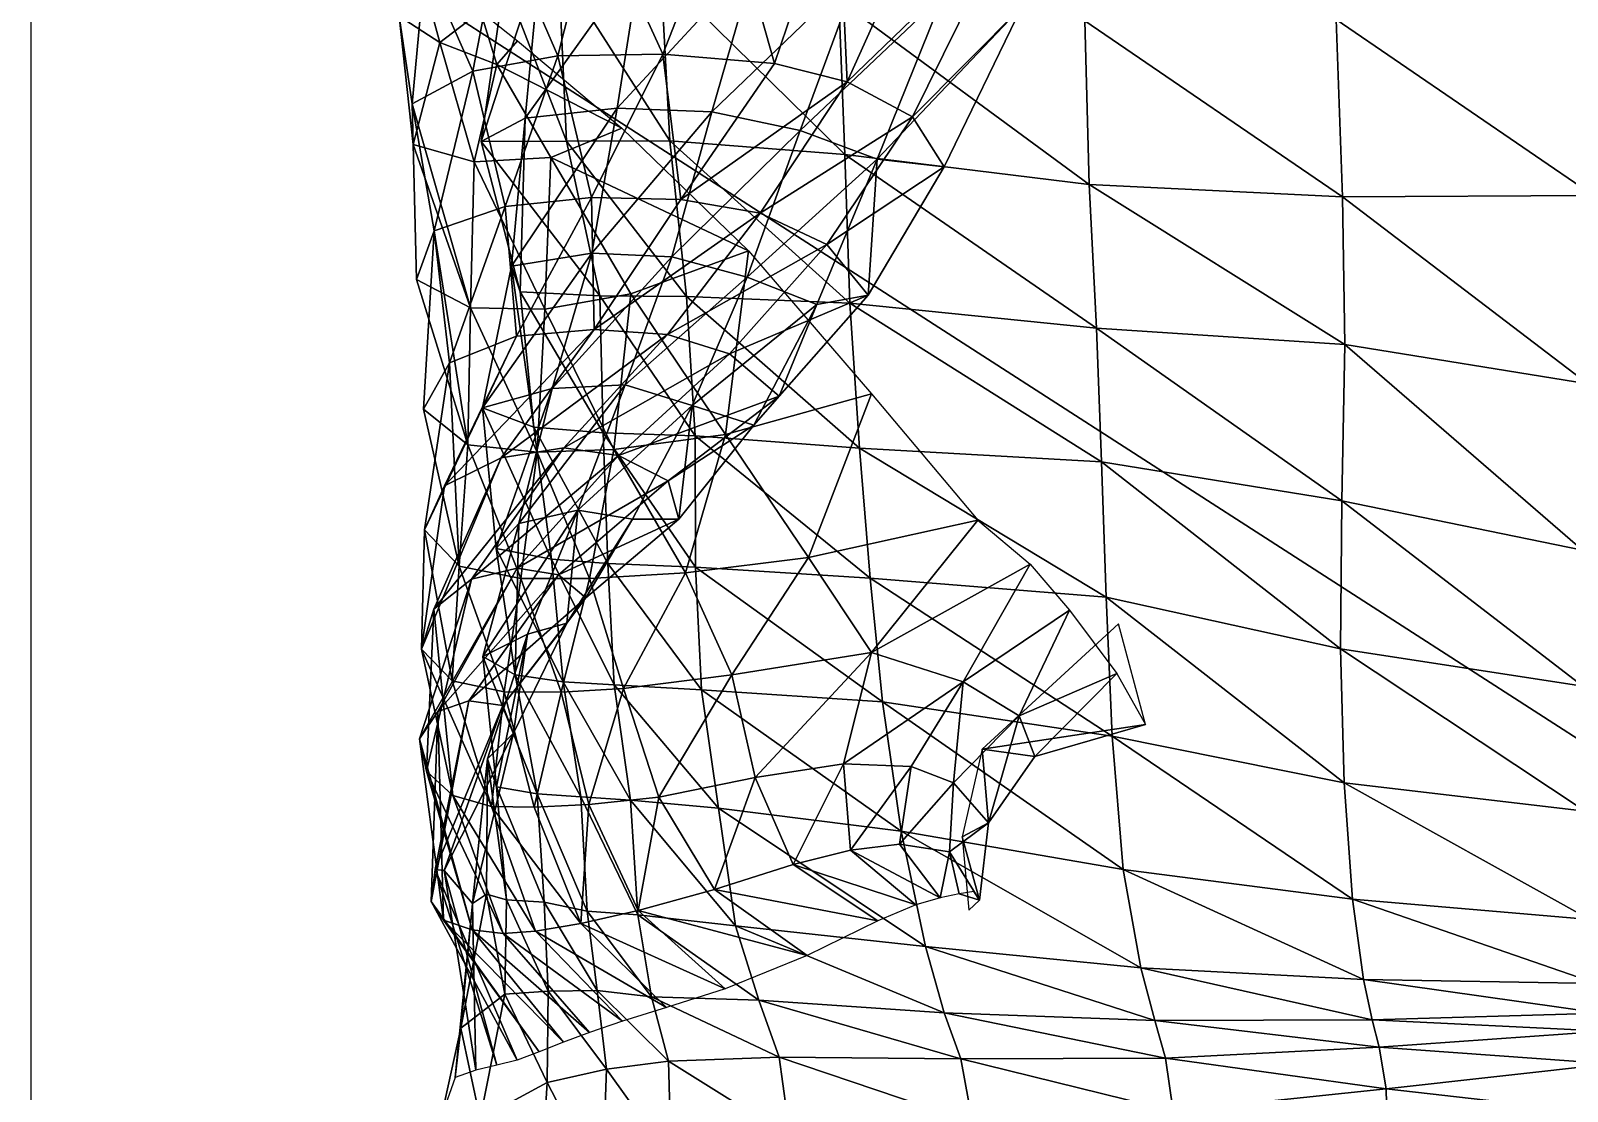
# Model space of a CAD drawing. Extents: x -142 to 137, y -106 to 112.
# Drawn here: x -142.3 to -42.3, y 3.9 to 72.9 of the extents above; entities that cross this region are included whole.
import ezdxf

# ---------------------------------------------------------------- set-up
doc = ezdxf.new("R2010")
doc.units = 0

msp = doc.modelspace()

# ---------------------------------------------------------------- linework, layer by layer
for points in [[(0, 0), (0, 91.648, 0), (-142.273, 91.648, 0)], [(0, 0), (-142.273, 91.648, 0), (-142.273, 0)], [(-93.889, 70.769, 26.007), (-89.765, 82.93, 18.25), (-97.03, 81.918, 18.029)], [(-89.16, 69.567, 26.653), (-89.765, 82.93, 18.25), (-93.889, 70.769, 26.007)], [(-89.16, 69.567, 26.653), (-83.148, 82.906, 18.297), (-89.765, 82.93, 18.25)], [(-78.882, 79.509, 17.949), (-83.148, 82.906, 18.297), (-89.16, 69.567, 26.653)], [(-101.159, 71.364, 25.08), (-97.03, 81.918, 18.029), (-105.521, 80.953, 17.591)], [(-93.889, 70.769, 26.007), (-97.03, 81.918, 18.029), (-101.159, 71.364, 25.08)], [(-107.978, 71.263, 24.375), (-105.521, 80.953, 17.591), (-111.658, 79.758, 17.074)], [(-101.159, 71.364, 25.08), (-105.521, 80.953, 17.591), (-107.978, 71.263, 24.375)], [(-113.518, 70.256, 23.101), (-111.658, 79.758, 17.074), (-116.62, 77.304, 15.618)], [(-107.978, 71.263, 24.375), (-111.658, 79.758, 17.074), (-113.518, 70.256, 23.101)], [(-78.882, 79.509, 17.949), (-89.16, 69.567, 26.653), (-84.896, 67.298, 26.276)], [(-77.786, 74.456, 14.99), (-78.882, 79.509, 17.949), (-84.896, 67.298, 26.276)], [(-117.452, 68.13, 20.428), (-116.62, 77.304, 15.618), (-118.311, 73.842, 12.015)], [(-113.518, 70.256, 23.101), (-116.62, 77.304, 15.618), (-117.452, 68.13, 20.428)], [(-109.132, 77.523, 12.71), (-110.107, 67.204, 20.139), (-112.967, 65.695, 18.688)], [(-109.132, 77.523, 12.71), (-112.967, 65.695, 18.688), (-111.452, 76.142, 10.34)], [(-107.407, 65.703, 17.796), (-107.945, 77.053, 8.97), (-111.452, 76.142, 10.34)], [(-102.565, 77.768, 13.029), (-104.12, 67.852, 20.618), (-110.107, 67.204, 20.139)], [(-102.565, 77.768, 13.029), (-110.107, 67.204, 20.139), (-109.132, 77.523, 12.71)], [(-100.688, 65.735, 16.852), (-101.272, 76.621, 7.889), (-107.945, 77.053, 8.97)], [(-100.688, 65.735, 16.852), (-107.945, 77.053, 8.97), (-107.407, 65.703, 17.796)], [(-95.083, 77.649, 13.255), (-104.12, 67.852, 20.618), (-102.565, 77.768, 13.029)], [(-95.083, 77.649, 13.255), (-97.954, 67.612, 21.189), (-104.12, 67.852, 20.618)], [(-88.372, 76.832, 13.362), (-97.954, 67.612, 21.189), (-95.083, 77.649, 13.255)], [(-116.849, 76.531, 6.454), (-115.654, 72.123, 9.348), (-118.311, 73.842, 12.015)], [(-113.004, 74.143, 5.522), (-115.654, 72.123, 9.348), (-116.849, 76.531, 6.454)], [(-107.407, 65.703, 17.796), (-111.452, 76.142, 10.34), (-112.967, 65.695, 18.688)], [(-89.316, 64.849, 14.517), (-89.7, 74.867, 5.961), (-101.272, 76.621, 7.889)], [(-89.316, 64.849, 14.517), (-101.272, 76.621, 7.889), (-100.688, 65.735, 16.852)], [(-88.372, 76.832, 13.362), (-92.208, 66.404, 21.608), (-97.954, 67.612, 21.189)], [(-82.888, 75.249, 13.236), (-92.208, 66.404, 21.608), (-88.372, 76.832, 13.362)], [(-82.888, 75.249, 13.236), (-87.211, 64.541, 21.859), (-92.208, 66.404, 21.608)], [(-77.786, 74.456, 14.99), (-87.211, 64.541, 21.859), (-82.888, 75.249, 13.236)], [(-113.004, 74.143, 5.522), (-111.956, 70.69, 8.631), (-115.654, 72.123, 9.348)], [(-110.596, 72.246, 6.942), (-111.956, 70.69, 8.631), (-113.004, 74.143, 5.522)], [(-73.406, 62.889, 11.854), (-73.693, 73.552, 4.809), (-89.7, 74.867, 5.961)], [(-73.406, 62.889, 11.854), (-89.7, 74.867, 5.961), (-89.316, 64.849, 14.517)], [(-77.786, 74.456, 14.99), (-82.847, 64.04, 23.714), (-87.211, 64.541, 21.859)], [(-77.786, 74.456, 14.99), (-84.896, 67.298, 26.276), (-82.847, 64.04, 23.714)], [(-40.607, 62.181, 11.59), (-40.797, 74.817, 5.478), (-57.333, 73.631, 5.001)], [(-117.452, 68.13, 20.428), (-118.311, 73.842, 12.015), (-117.394, 65.498, 16.688)], [(-115.654, 72.123, 9.348), (-117.394, 65.498, 16.688), (-118.311, 73.842, 12.015)], [(-56.924, 62.081, 11.389), (-57.333, 73.631, 5.001), (-73.693, 73.552, 4.809)], [(-56.924, 62.081, 11.389), (-73.693, 73.552, 4.809), (-73.406, 62.889, 11.854)], [(-40.607, 62.181, 11.59), (-57.333, 73.631, 5.001), (-56.924, 62.081, 11.389)], [(-115.654, 72.123, 9.348), (-113.428, 64.374, 14.485), (-117.394, 65.498, 16.688)], [(-111.956, 70.69, 8.631), (-113.428, 64.374, 14.485), (-115.654, 72.123, 9.348)], [(-103.82, 66.556, 11.246), (-111.956, 70.69, 8.631), (-110.596, 72.246, 6.942)], [(-111.404, 61.466, 31.852), (-107.978, 71.263, 24.375), (-113.518, 70.256, 23.101)], [(-105.799, 62.045, 32.902), (-107.978, 71.263, 24.375), (-111.404, 61.466, 31.852)], [(-105.799, 62.045, 32.902), (-101.159, 71.364, 25.08), (-107.978, 71.263, 24.375)], [(-99.977, 61.91, 34.025), (-101.159, 71.364, 25.08), (-105.799, 62.045, 32.902)], [(-99.977, 61.91, 34.025), (-93.889, 70.769, 26.007), (-101.159, 71.364, 25.08)], [(-116.027, 59.874, 29.999), (-113.518, 70.256, 23.101), (-117.452, 68.13, 20.428)], [(-111.404, 61.466, 31.852), (-113.518, 70.256, 23.101), (-116.027, 59.874, 29.999)], [(-111.956, 70.69, 8.631), (-108.44, 64.643, 13.336), (-113.428, 64.374, 14.485)], [(-103.82, 66.556, 11.246), (-108.44, 64.643, 13.336), (-111.956, 70.69, 8.631)], [(-89.16, 69.567, 26.653), (-93.889, 70.769, 26.007), (-99.977, 61.91, 34.025)], [(-89.16, 69.567, 26.653), (-99.977, 61.91, 34.025), (-94.812, 61.034, 35.021)], [(-84.896, 67.298, 26.276), (-89.16, 69.567, 26.653), (-94.812, 61.034, 35.021)], [(-113.662, 54.869, 23.823), (-117.172, 56.716, 26.38), (-117.452, 68.13, 20.428)], [(-113.662, 54.869, 23.823), (-117.452, 68.13, 20.428), (-117.394, 65.498, 16.688)], [(-116.027, 59.874, 29.999), (-117.452, 68.13, 20.428), (-117.172, 56.716, 26.38)], [(-110.107, 67.204, 20.139), (-110.434, 55.902, 27.131), (-112.967, 65.695, 18.688)], [(-104.12, 67.852, 20.618), (-105.764, 58.411, 29.361), (-110.996, 57.575, 28.758)], [(-104.12, 67.852, 20.618), (-110.996, 57.575, 28.758), (-110.107, 67.204, 20.139)], [(-110.107, 67.204, 20.139), (-110.996, 57.575, 28.758), (-110.434, 55.902, 27.131)], [(-97.954, 67.612, 21.189), (-105.764, 58.411, 29.361), (-104.12, 67.852, 20.618)], [(-97.954, 67.612, 21.189), (-100.562, 58.174, 29.852), (-105.764, 58.411, 29.361)], [(-92.208, 66.404, 21.608), (-100.562, 58.174, 29.852), (-97.954, 67.612, 21.189)], [(-84.896, 67.298, 26.276), (-94.812, 61.034, 35.021), (-90.478, 58.99, 35.244)], [(-82.847, 64.04, 23.714), (-84.896, 67.298, 26.276), (-90.478, 58.99, 35.244)], [(-95.584, 58.57, 18.409), (-108.44, 64.643, 13.336), (-103.82, 66.556, 11.246)], [(-92.208, 66.404, 21.608), (-95.651, 56.849, 30.485), (-100.562, 58.174, 29.852)], [(-87.211, 64.541, 21.859), (-95.651, 56.849, 30.485), (-92.208, 66.404, 21.608)], [(-113.428, 64.374, 14.485), (-113.662, 54.869, 23.823), (-117.394, 65.498, 16.688)], [(-105.245, 55.647, 26.523), (-107.407, 65.703, 17.796), (-112.967, 65.695, 18.688)], [(-105.245, 55.647, 26.523), (-112.967, 65.695, 18.688), (-110.434, 55.902, 27.131)], [(-99.599, 55.608, 25.975), (-100.688, 65.735, 16.852), (-107.407, 65.703, 17.796)], [(-99.599, 55.608, 25.975), (-107.407, 65.703, 17.796), (-105.245, 55.647, 26.523)], [(-88.983, 55.157, 24.257), (-89.316, 64.849, 14.517), (-100.688, 65.735, 16.852)], [(-88.983, 55.157, 24.257), (-100.688, 65.735, 16.852), (-99.599, 55.608, 25.975)], [(-113.428, 64.374, 14.485), (-108.819, 54.785, 22.803), (-113.662, 54.869, 23.823)], [(-108.44, 64.643, 13.336), (-108.819, 54.785, 22.803), (-113.428, 64.374, 14.485)], [(-108.44, 64.643, 13.336), (-103.226, 55.779, 21.491), (-108.819, 54.785, 22.803)], [(-95.584, 58.57, 18.409), (-103.226, 55.779, 21.491), (-108.44, 64.643, 13.336)], [(-87.211, 64.541, 21.859), (-91.127, 55.085, 31.403), (-95.651, 56.849, 30.485)], [(-87.211, 64.541, 21.859), (-87.785, 55.695, 33.767), (-91.127, 55.085, 31.403)], [(-82.847, 64.04, 23.714), (-90.478, 58.99, 35.244), (-87.785, 55.695, 33.767)], [(-72.935, 53.549, 22.112), (-73.406, 62.889, 11.854), (-89.316, 64.849, 14.517)], [(-72.935, 53.549, 22.112), (-89.316, 64.849, 14.517), (-88.983, 55.157, 24.257)], [(-87.211, 64.541, 21.859), (-82.847, 64.04, 23.714), (-87.785, 55.695, 33.767)], [(-110.666, 53.023, 40.763), (-105.799, 62.045, 32.902), (-111.404, 61.466, 31.852)], [(-105.61, 53.453, 41.922), (-105.799, 62.045, 32.902), (-110.666, 53.023, 40.763)], [(-105.61, 53.453, 41.922), (-99.977, 61.91, 34.025), (-105.799, 62.045, 32.902)], [(-56.767, 52.478, 21.537), (-56.924, 62.081, 11.389), (-73.406, 62.889, 11.854)], [(-56.767, 52.478, 21.537), (-73.406, 62.889, 11.854), (-72.935, 53.549, 22.112)], [(-40.969, 49.923, 19.164), (-40.607, 62.181, 11.59), (-56.924, 62.081, 11.389)], [(-40.969, 49.923, 19.164), (-56.924, 62.081, 11.389), (-56.767, 52.478, 21.537)], [(-115.032, 51.276, 38.997), (-111.404, 61.466, 31.852), (-116.027, 59.874, 29.999)], [(-110.666, 53.023, 40.763), (-111.404, 61.466, 31.852), (-115.032, 51.276, 38.997)], [(-94.812, 61.034, 35.021), (-99.977, 61.91, 34.025), (-105.61, 53.453, 41.922)], [(-94.812, 61.034, 35.021), (-105.61, 53.453, 41.922), (-100.842, 53.128, 43.172)], [(-90.478, 58.99, 35.244), (-94.812, 61.034, 35.021), (-100.842, 53.128, 43.172)], [(-113.826, 45.949, 33.565), (-116.027, 59.874, 29.999), (-117.172, 56.716, 26.38)], [(-115.032, 51.276, 38.997), (-116.027, 59.874, 29.999), (-116.725, 48.263, 36.044)], [(-113.826, 45.949, 33.565), (-116.725, 48.263, 36.044), (-116.027, 59.874, 29.999)], [(-90.478, 58.99, 35.244), (-100.842, 53.128, 43.172), (-96.803, 51.859, 44.358)], [(-87.785, 55.695, 33.767), (-90.478, 58.99, 35.244), (-96.803, 51.859, 44.358)], [(-105.764, 58.411, 29.361), (-108.353, 49.62, 38.065), (-112.877, 48.348, 37.267)], [(-105.764, 58.411, 29.361), (-112.877, 48.348, 37.267), (-110.996, 57.575, 28.758)], [(-100.562, 58.174, 29.852), (-108.353, 49.62, 38.065), (-105.764, 58.411, 29.361)], [(-100.562, 58.174, 29.852), (-103.599, 49.846, 38.525), (-108.353, 49.62, 38.065)], [(-95.651, 56.849, 30.485), (-103.599, 49.846, 38.525), (-100.562, 58.174, 29.852)], [(-95.584, 58.57, 18.409), (-97.061, 46.623, 30.644), (-103.226, 55.779, 21.491)], [(-95.584, 58.57, 18.409), (-87.572, 49.272, 27.031), (-97.061, 46.623, 30.644)], [(-109.547, 47.103, 36.17), (-110.996, 57.575, 28.758), (-112.877, 48.348, 37.267)], [(-109.547, 47.103, 36.17), (-110.434, 55.902, 27.131), (-110.996, 57.575, 28.758)], [(-113.662, 54.869, 23.823), (-113.826, 45.949, 33.565), (-117.172, 56.716, 26.38)], [(-95.651, 56.849, 30.485), (-99.243, 48.513, 39.722), (-103.599, 49.846, 38.525)], [(-91.127, 55.085, 31.403), (-99.243, 48.513, 39.722), (-95.651, 56.849, 30.485)], [(-105.03, 46.722, 35.718), (-105.245, 55.647, 26.523), (-110.434, 55.902, 27.131)], [(-105.03, 46.722, 35.718), (-110.434, 55.902, 27.131), (-109.547, 47.103, 36.17)], [(-103.226, 55.779, 21.491), (-104.336, 45.636, 32.091), (-108.819, 54.785, 22.803)], [(-99.047, 46.54, 35.275), (-99.599, 55.608, 25.975), (-105.245, 55.647, 26.523)], [(-99.047, 46.54, 35.275), (-105.245, 55.647, 26.523), (-105.03, 46.722, 35.718)], [(-103.226, 55.779, 21.491), (-97.061, 46.623, 30.644), (-104.336, 45.636, 32.091)], [(-88.347, 45.722, 34.363), (-88.983, 55.157, 24.257), (-99.599, 55.608, 25.975)], [(-88.347, 45.722, 34.363), (-99.599, 55.608, 25.975), (-99.047, 46.54, 35.275)], [(-91.127, 55.085, 31.403), (-95.234, 47.233, 41.709), (-99.243, 48.513, 39.722)], [(-87.785, 55.695, 33.767), (-96.803, 51.859, 44.358), (-93.59, 49.119, 44.216)], [(-91.127, 55.085, 31.403), (-93.59, 49.119, 44.216), (-95.234, 47.233, 41.709)], [(-91.127, 55.085, 31.403), (-87.785, 55.695, 33.767), (-93.59, 49.119, 44.216)], [(-72.614, 44.835, 33.449), (-72.935, 53.549, 22.112), (-88.983, 55.157, 24.257)], [(-72.614, 44.835, 33.449), (-88.983, 55.157, 24.257), (-88.347, 45.722, 34.363)], [(-113.662, 54.869, 23.823), (-109.327, 45.468, 32.743), (-113.826, 45.949, 33.565)], [(-108.819, 54.785, 22.803), (-109.327, 45.468, 32.743), (-113.662, 54.869, 23.823)], [(-108.819, 54.785, 22.803), (-104.336, 45.636, 32.091), (-109.327, 45.468, 32.743)], [(-110.666, 53.023, 40.763), (-115.032, 51.276, 38.997), (-116.66, 40.416, 45.544)], [(-110.666, 53.023, 40.763), (-116.66, 40.416, 45.544), (-115.344, 43.286, 48.148)], [(-105.61, 53.453, 41.922), (-110.666, 53.023, 40.763), (-115.344, 43.286, 48.148)], [(-105.61, 53.453, 41.922), (-115.344, 43.286, 48.148), (-111.674, 45.103, 49.912)], [(-100.842, 53.128, 43.172), (-105.61, 53.453, 41.922), (-111.674, 45.103, 49.912)], [(-100.842, 53.128, 43.172), (-111.674, 45.103, 49.912), (-107.595, 45.761, 51.228)], [(-96.803, 51.859, 44.358), (-100.842, 53.128, 43.172), (-107.595, 45.761, 51.228)], [(-56.962, 42.293, 31.761), (-56.767, 52.478, 21.537), (-72.935, 53.549, 22.112)], [(-56.962, 42.293, 31.761), (-72.935, 53.549, 22.112), (-72.614, 44.835, 33.449)], [(-41.306, 39.096, 28.981), (-56.767, 52.478, 21.537), (-56.962, 42.293, 31.761)], [(-41.306, 39.096, 28.981), (-40.969, 49.923, 19.164), (-56.767, 52.478, 21.537)], [(-114.403, 38.05, 43.35), (-115.032, 51.276, 38.997), (-116.725, 48.263, 36.044)], [(-114.403, 38.05, 43.35), (-116.66, 40.416, 45.544), (-115.032, 51.276, 38.997)], [(-96.803, 51.859, 44.358), (-107.595, 45.761, 51.228), (-104.028, 45.245, 52.62)], [(-93.59, 49.119, 44.216), (-96.803, 51.859, 44.358), (-104.028, 45.245, 52.62)], [(-108.353, 49.62, 38.065), (-111.995, 39.194, 46.84), (-112.877, 48.348, 37.267)], [(-108.353, 49.62, 38.065), (-110.515, 40.83, 47.864), (-111.995, 39.194, 46.84)], [(-103.599, 49.846, 38.525), (-106.681, 41.685, 47.927), (-110.515, 40.83, 47.864)], [(-103.599, 49.846, 38.525), (-110.515, 40.83, 47.864), (-108.353, 49.62, 38.065)], [(-99.243, 48.513, 39.722), (-106.681, 41.685, 47.927), (-103.599, 49.846, 38.525)], [(-93.59, 49.119, 44.216), (-104.028, 45.245, 52.62), (-100.81, 43.613, 53.356)], [(-95.234, 47.233, 41.709), (-93.59, 49.119, 44.216), (-100.81, 43.613, 53.356)], [(-87.572, 49.272, 27.031), (-91.663, 38.608, 39.532), (-97.061, 46.623, 30.644)], [(-87.572, 49.272, 27.031), (-80.664, 41.034, 34.279), (-91.663, 38.608, 39.532)], [(-113.826, 45.949, 33.565), (-114.403, 38.05, 43.35), (-116.725, 48.263, 36.044)], [(-108.399, 38.514, 46.392), (-109.547, 47.103, 36.17), (-112.877, 48.348, 37.267)], [(-108.399, 38.514, 46.392), (-112.877, 48.348, 37.267), (-111.995, 39.194, 46.84)], [(-99.243, 48.513, 39.722), (-103.113, 41.104, 49.273), (-106.681, 41.685, 47.927)], [(-99.243, 48.513, 39.722), (-100.104, 41.098, 51.856), (-103.113, 41.104, 49.273)], [(-99.243, 48.513, 39.722), (-95.234, 47.233, 41.709), (-100.104, 41.098, 51.856)], [(-104.733, 38.226, 46.038), (-105.03, 46.722, 35.718), (-109.547, 47.103, 36.17)], [(-104.733, 38.226, 46.038), (-109.547, 47.103, 36.17), (-108.399, 38.514, 46.392)], [(-95.234, 47.233, 41.709), (-100.81, 43.613, 53.356), (-100.104, 41.098, 51.856)], [(-99.026, 37.979, 45.689), (-99.047, 46.54, 35.275), (-105.03, 46.722, 35.718)], [(-99.026, 37.979, 45.689), (-105.03, 46.722, 35.718), (-104.733, 38.226, 46.038)], [(-97.061, 46.623, 30.644), (-99.682, 37.617, 41.221), (-104.336, 45.636, 32.091)], [(-97.061, 46.623, 30.644), (-91.663, 38.608, 39.532), (-99.682, 37.617, 41.221)], [(-87.65, 37.273, 45.252), (-88.347, 45.722, 34.363), (-99.047, 46.54, 35.275)], [(-87.65, 37.273, 45.252), (-99.047, 46.54, 35.275), (-99.026, 37.979, 45.689)], [(-111.674, 45.103, 49.912), (-115.344, 43.286, 48.148), (-116.857, 32.643, 55.759)], [(-111.674, 45.103, 49.912), (-116.857, 32.643, 55.759), (-116.037, 35.247, 57.929)], [(-107.595, 45.761, 51.228), (-111.674, 45.103, 49.912), (-116.037, 35.247, 57.929)], [(-107.595, 45.761, 51.228), (-116.037, 35.247, 57.929), (-113.593, 37.204, 59.66)], [(-113.826, 45.949, 33.565), (-110.385, 37.241, 42.379), (-114.403, 38.05, 43.35)], [(-109.327, 45.468, 32.743), (-110.385, 37.241, 42.379), (-113.826, 45.949, 33.565)], [(-104.028, 45.245, 52.62), (-107.595, 45.761, 51.228), (-113.593, 37.204, 59.66)], [(-104.028, 45.245, 52.62), (-113.593, 37.204, 59.66), (-110.635, 37.929, 61.017)], [(-100.81, 43.613, 53.356), (-104.028, 45.245, 52.62), (-110.635, 37.929, 61.017)], [(-109.327, 45.468, 32.743), (-105.923, 37.243, 41.922), (-110.385, 37.241, 42.379)], [(-104.336, 45.636, 32.091), (-105.923, 37.243, 41.922), (-109.327, 45.468, 32.743)], [(-104.336, 45.636, 32.091), (-99.682, 37.617, 41.221), (-105.923, 37.243, 41.922)], [(-72.308, 36.039, 44.872), (-72.614, 44.835, 33.449), (-88.347, 45.722, 34.363)], [(-72.308, 36.039, 44.872), (-88.347, 45.722, 34.363), (-87.65, 37.273, 45.252)], [(-57.051, 32.669, 42.709), (-56.962, 42.293, 31.761), (-72.614, 44.835, 33.449)], [(-57.051, 32.669, 42.709), (-72.614, 44.835, 33.449), (-72.308, 36.039, 44.872)], [(-116.66, 40.416, 45.544), (-116.857, 32.643, 55.759), (-115.344, 43.286, 48.148)], [(-100.81, 43.613, 53.356), (-110.635, 37.929, 61.017), (-107.939, 37.482, 62.334)], [(-100.104, 41.098, 51.856), (-100.81, 43.613, 53.356), (-107.939, 37.482, 62.334)], [(-41.289, 30.241, 40.812), (-56.962, 42.293, 31.761), (-57.051, 32.669, 42.709)], [(-41.289, 30.241, 40.812), (-41.306, 39.096, 28.981), (-56.962, 42.293, 31.761)], [(-106.681, 41.685, 47.927), (-109.964, 33.627, 58.919), (-112.868, 32.177, 58.494)], [(-106.681, 41.685, 47.927), (-112.868, 32.177, 58.494), (-110.515, 40.83, 47.864)], [(-106.681, 41.685, 47.927), (-107.393, 34.346, 60.377), (-109.964, 33.627, 58.919)], [(-100.104, 41.098, 51.856), (-107.939, 37.482, 62.334), (-106.154, 35.982, 62.351)], [(-106.681, 41.685, 47.927), (-103.113, 41.104, 49.273), (-107.393, 34.346, 60.377)], [(-103.113, 41.104, 49.273), (-106.154, 35.982, 62.351), (-107.393, 34.346, 60.377)], [(-103.113, 41.104, 49.273), (-100.104, 41.098, 51.856), (-106.154, 35.982, 62.351)], [(-80.664, 41.034, 34.279), (-87.57, 32.437, 47.42), (-91.663, 38.608, 39.532)], [(-80.664, 41.034, 34.279), (-77.244, 38.189, 39.115), (-87.57, 32.437, 47.42)], [(-116.66, 40.416, 45.544), (-114.851, 30.576, 53.845), (-116.857, 32.643, 55.759)], [(-114.403, 38.05, 43.35), (-114.851, 30.576, 53.845), (-116.66, 40.416, 45.544)], [(-110.515, 40.83, 47.864), (-112.868, 32.177, 58.494), (-110.748, 30.978, 58.239)], [(-111.995, 39.194, 46.84), (-110.515, 40.83, 47.864), (-110.748, 30.978, 58.239)], [(-107.625, 30.53, 57.903), (-108.399, 38.514, 46.392), (-111.995, 39.194, 46.84)], [(-107.625, 30.53, 57.903), (-111.995, 39.194, 46.84), (-110.748, 30.978, 58.239)], [(-114.403, 38.05, 43.35), (-111.472, 29.86, 52.721), (-114.851, 30.576, 53.845)], [(-110.385, 37.241, 42.379), (-111.472, 29.86, 52.721), (-114.403, 38.05, 43.35)], [(-104.321, 30.327, 57.583), (-104.733, 38.226, 46.038), (-108.399, 38.514, 46.392)], [(-104.321, 30.327, 57.583), (-108.399, 38.514, 46.392), (-107.625, 30.53, 57.903)], [(-98.633, 30.009, 57.375), (-99.026, 37.979, 45.689), (-104.733, 38.226, 46.038)], [(-98.633, 30.009, 57.375), (-104.733, 38.226, 46.038), (-104.321, 30.327, 57.583)], [(-91.663, 38.608, 39.532), (-96.667, 30.97, 49.996), (-99.682, 37.617, 41.221)], [(-91.663, 38.608, 39.532), (-87.57, 32.437, 47.42), (-96.667, 30.97, 49.996)], [(-77.244, 38.189, 39.115), (-81.61, 30.526, 50.613), (-87.57, 32.437, 47.42)], [(-77.244, 38.189, 39.115), (-74.685, 35.187, 42.678), (-81.61, 30.526, 50.613)], [(-110.635, 37.929, 61.017), (-113.593, 37.204, 59.66), (-116.981, 26.81, 69.115)], [(-110.635, 37.929, 61.017), (-116.981, 26.81, 69.115), (-115.791, 28.595, 70.788)], [(-113.593, 37.204, 59.66), (-116.533, 24.698, 67.357), (-116.981, 26.81, 69.115)], [(-113.593, 37.204, 59.66), (-116.037, 35.247, 57.929), (-116.533, 24.698, 67.357)], [(-107.939, 37.482, 62.334), (-110.635, 37.929, 61.017), (-115.791, 28.595, 70.788)], [(-107.939, 37.482, 62.334), (-115.791, 28.595, 70.788), (-113.767, 29.278, 72.212)], [(-106.154, 35.982, 62.351), (-107.939, 37.482, 62.334), (-113.767, 29.278, 72.212)], [(-110.385, 37.241, 42.379), (-107.767, 29.852, 51.987), (-111.472, 29.86, 52.721)], [(-105.923, 37.243, 41.922), (-107.767, 29.852, 51.987), (-110.385, 37.241, 42.379)], [(-105.923, 37.243, 41.922), (-103.709, 30.082, 51.411), (-107.767, 29.852, 51.987)], [(-99.682, 37.617, 41.221), (-103.709, 30.082, 51.411), (-105.923, 37.243, 41.922)], [(-99.682, 37.617, 41.221), (-96.667, 30.97, 49.996), (-103.709, 30.082, 51.411)], [(-86.866, 29.223, 57.278), (-87.65, 37.273, 45.252), (-99.026, 37.979, 45.689)], [(-86.866, 29.223, 57.278), (-99.026, 37.979, 45.689), (-98.633, 30.009, 57.375)], [(-71.904, 26.979, 56.53), (-72.308, 36.039, 44.872), (-87.65, 37.273, 45.252)], [(-71.904, 26.979, 56.53), (-87.65, 37.273, 45.252), (-86.866, 29.223, 57.278)], [(-56.817, 23.941, 54.706), (-57.051, 32.669, 42.709), (-72.308, 36.039, 44.872)], [(-56.817, 23.941, 54.706), (-72.308, 36.039, 44.872), (-71.904, 26.979, 56.53)], [(-114.802, 23.122, 65.88), (-116.037, 35.247, 57.929), (-116.857, 32.643, 55.759)], [(-114.802, 23.122, 65.88), (-116.533, 24.698, 67.357), (-116.037, 35.247, 57.929)], [(-106.154, 35.982, 62.351), (-113.767, 29.278, 72.212), (-111.564, 28.984, 72.933)], [(-107.393, 34.346, 60.377), (-106.154, 35.982, 62.351), (-111.564, 28.984, 72.933)], [(-74.685, 35.187, 42.678), (-77.965, 28.301, 52.304), (-81.61, 30.526, 50.613)], [(-74.685, 35.187, 42.678), (-71.617, 31.074, 45.653), (-77.965, 28.301, 52.304)], [(-107.393, 34.346, 60.377), (-111.564, 28.984, 72.933), (-110.859, 27.19, 71.997)], [(-109.964, 33.627, 58.919), (-107.393, 34.346, 60.377), (-110.859, 27.19, 71.997)], [(-69.745, 27.734, 43.356), (-71.504, 34.295, 38.947), (-80.373, 26.131, 49.537)], [(-109.964, 33.627, 58.919), (-111.968, 23.683, 70.851), (-112.868, 32.177, 58.494)], [(-109.964, 33.627, 58.919), (-112.545, 25.514, 71.203), (-111.968, 23.683, 70.851)], [(-109.964, 33.627, 58.919), (-110.859, 27.19, 71.997), (-112.545, 25.514, 71.203)], [(-112.295, 22.412, 64.859), (-114.802, 23.122, 65.88), (-116.857, 32.643, 55.759)], [(-112.295, 22.412, 64.859), (-116.857, 32.643, 55.759), (-114.851, 30.576, 53.845)], [(-109.334, 23.24, 70.758), (-110.748, 30.978, 58.239), (-112.868, 32.177, 58.494)], [(-109.334, 23.24, 70.758), (-112.868, 32.177, 58.494), (-111.968, 23.683, 70.851)], [(-87.57, 32.437, 47.42), (-95.15, 24.287, 60.276), (-96.667, 30.97, 49.996)], [(-87.57, 32.437, 47.42), (-89.391, 25.183, 58.907), (-95.15, 24.287, 60.276)], [(-81.61, 30.526, 50.613), (-89.391, 25.183, 58.907), (-87.57, 32.437, 47.42)], [(-41.15, 22.098, 53.314), (-41.289, 30.241, 40.812), (-57.051, 32.669, 42.709)], [(-41.15, 22.098, 53.314), (-57.051, 32.669, 42.709), (-56.817, 23.941, 54.706)], [(-71.617, 31.074, 45.653), (-76.955, 25.66, 51.088), (-77.965, 28.301, 52.304)], [(-71.617, 31.074, 45.653), (-69.745, 27.734, 43.356), (-76.955, 25.66, 51.088)], [(-111.472, 29.86, 52.721), (-112.295, 22.412, 64.859), (-114.851, 30.576, 53.845)], [(-106.493, 23.04, 70.443), (-107.625, 30.53, 57.903), (-110.748, 30.978, 58.239)], [(-106.493, 23.04, 70.443), (-110.748, 30.978, 58.239), (-109.334, 23.24, 70.758)], [(-103.709, 30.082, 51.411), (-105.97, 22.534, 63.374), (-107.767, 29.852, 51.987)], [(-103.259, 22.818, 70.293), (-104.321, 30.327, 57.583), (-107.625, 30.53, 57.903)], [(-103.259, 22.818, 70.293), (-107.625, 30.53, 57.903), (-106.493, 23.04, 70.443)], [(-103.709, 30.082, 51.411), (-101.411, 23.016, 62.309), (-105.97, 22.534, 63.374)], [(-97.518, 22.307, 70.257), (-98.633, 30.009, 57.375), (-104.321, 30.327, 57.583)], [(-97.518, 22.307, 70.257), (-104.321, 30.327, 57.583), (-103.259, 22.818, 70.293)], [(-96.667, 30.97, 49.996), (-101.411, 23.016, 62.309), (-103.709, 30.082, 51.411)], [(-96.667, 30.97, 49.996), (-95.15, 24.287, 60.276), (-101.411, 23.016, 62.309)], [(-85.648, 20.8, 70.162), (-86.866, 29.223, 57.278), (-98.633, 30.009, 57.375)], [(-85.648, 20.8, 70.162), (-98.633, 30.009, 57.375), (-97.518, 22.307, 70.257)], [(-81.61, 30.526, 50.613), (-84.983, 25.007, 59.553), (-89.391, 25.183, 58.907)], [(-81.61, 30.526, 50.613), (-82.233, 23.954, 60.572), (-84.983, 25.007, 59.553)], [(-81.61, 30.526, 50.613), (-77.965, 28.301, 52.304), (-82.233, 23.954, 60.572)], [(-113.767, 29.278, 72.212), (-115.791, 28.595, 70.788), (-116.227, 16.224, 82.146)], [(-113.767, 29.278, 72.212), (-116.227, 16.224, 82.146), (-115.952, 18.297, 84.991)], [(-111.564, 28.984, 72.933), (-113.767, 29.278, 72.212), (-115.952, 18.297, 84.991)], [(-111.472, 29.86, 52.721), (-109.513, 22.369, 64.156), (-112.295, 22.412, 64.859)], [(-107.767, 29.852, 51.987), (-109.513, 22.369, 64.156), (-111.472, 29.86, 52.721)], [(-107.767, 29.852, 51.987), (-105.97, 22.534, 63.374), (-109.513, 22.369, 64.156)], [(-71.198, 18.304, 68.958), (-71.904, 26.979, 56.53), (-86.866, 29.223, 57.278)], [(-71.198, 18.304, 68.958), (-86.866, 29.223, 57.278), (-85.648, 20.8, 70.162)], [(-115.418, 15.011, 81.246), (-115.791, 28.595, 70.788), (-116.981, 26.81, 69.115)], [(-115.418, 15.011, 81.246), (-116.227, 16.224, 82.146), (-115.791, 28.595, 70.788)], [(-111.564, 28.984, 72.933), (-115.952, 18.297, 84.991), (-115.373, 18.232, 86.928)], [(-110.859, 27.19, 71.997), (-111.564, 28.984, 72.933), (-115.373, 18.232, 86.928)], [(-77.965, 28.301, 52.304), (-79.96, 21.353, 59.33), (-82.233, 23.954, 60.572)], [(-77.965, 28.301, 52.304), (-76.955, 25.66, 51.088), (-79.96, 21.353, 59.33)], [(-110.859, 27.19, 71.997), (-115.373, 18.232, 86.928), (-113.527, 16.094, 90.518)], [(-112.545, 25.514, 71.203), (-110.859, 27.19, 71.997), (-113.527, 16.094, 90.518)], [(-69.745, 27.734, 43.356), (-80.373, 26.131, 49.537), (-76.955, 25.66, 51.088)], [(-113.561, 14.378, 80.136), (-115.418, 15.011, 81.246), (-116.981, 26.81, 69.115)], [(-113.561, 14.378, 80.136), (-116.981, 26.81, 69.115), (-116.533, 24.698, 67.357)], [(-79.96, 21.353, 59.33), (-80.373, 26.131, 49.537), (-81.677, 20.428, 58.221)], [(-79.96, 21.353, 59.33), (-76.955, 25.66, 51.088), (-80.373, 26.131, 49.537)], [(-56.272, 16.365, 67.674), (-56.817, 23.941, 54.706), (-71.904, 26.979, 56.53)], [(-56.272, 16.365, 67.674), (-71.904, 26.979, 56.53), (-71.198, 18.304, 68.958)], [(-112.545, 25.514, 71.203), (-113.527, 16.094, 90.518), (-112.618, 16.692, 86.313)], [(-111.311, 16.342, 84.709), (-112.545, 25.514, 71.203), (-112.618, 16.692, 86.313)], [(-111.311, 16.342, 84.709), (-111.968, 23.683, 70.851), (-112.545, 25.514, 71.203)], [(-89.391, 25.183, 58.907), (-92.67, 18.626, 69.835), (-95.15, 24.287, 60.276)], [(-89.391, 25.183, 58.907), (-88.949, 19.573, 68.225), (-92.67, 18.626, 69.835)], [(-84.983, 25.007, 59.553), (-88.949, 19.573, 68.225), (-89.391, 25.183, 58.907)], [(-84.983, 25.007, 59.553), (-85.741, 19.95, 67.53), (-88.949, 19.573, 68.225)], [(-82.233, 23.954, 60.572), (-85.741, 19.95, 67.53), (-84.983, 25.007, 59.553)], [(-111.543, 14.133, 79.12), (-113.561, 14.378, 80.136), (-116.533, 24.698, 67.357)], [(-111.543, 14.133, 79.12), (-116.533, 24.698, 67.357), (-114.802, 23.122, 65.88)], [(-95.15, 24.287, 60.276), (-97.783, 16.996, 72.658), (-101.411, 23.016, 62.309)], [(-95.15, 24.287, 60.276), (-92.67, 18.626, 69.835), (-97.783, 16.996, 72.658)], [(-109.424, 14.299, 78.294), (-111.543, 14.133, 79.12), (-114.802, 23.122, 65.88)], [(-109.424, 14.299, 78.294), (-114.802, 23.122, 65.88), (-112.295, 22.412, 64.859)], [(-108.878, 16.171, 83.976), (-109.334, 23.24, 70.758), (-111.968, 23.683, 70.851)], [(-108.878, 16.171, 83.976), (-111.968, 23.683, 70.851), (-111.311, 16.342, 84.709)], [(-106.067, 15.603, 84.451), (-106.493, 23.04, 70.443), (-109.334, 23.24, 70.758)], [(-106.067, 15.603, 84.451), (-109.334, 23.24, 70.758), (-108.878, 16.171, 83.976)], [(-102.777, 15.355, 84.199), (-103.259, 22.818, 70.293), (-106.493, 23.04, 70.443)], [(-102.777, 15.355, 84.199), (-106.493, 23.04, 70.443), (-106.067, 15.603, 84.451)], [(-101.411, 23.016, 62.309), (-102.757, 15.631, 75.244), (-105.97, 22.534, 63.374)], [(-101.411, 23.016, 62.309), (-97.783, 16.996, 72.658), (-102.757, 15.631, 75.244)], [(-82.233, 23.954, 60.572), (-82.504, 19.458, 66.861), (-85.741, 19.95, 67.53)], [(-79.96, 21.353, 59.33), (-82.504, 19.458, 66.861), (-82.233, 23.954, 60.572)], [(-40.831, 15.061, 66.459), (-41.15, 22.098, 53.314), (-56.817, 23.941, 54.706)], [(-40.831, 15.061, 66.459), (-56.817, 23.941, 54.706), (-56.272, 16.365, 67.674)], [(-106.493, 14.796, 77.022), (-109.424, 14.299, 78.294), (-112.295, 22.412, 64.859)], [(-106.493, 14.796, 77.022), (-112.295, 22.412, 64.859), (-109.513, 22.369, 64.156)], [(-105.97, 22.534, 63.374), (-106.493, 14.796, 77.022), (-109.513, 22.369, 64.156)], [(-105.97, 22.534, 63.374), (-102.757, 15.631, 75.244), (-106.493, 14.796, 77.022)], [(-96.415, 14.639, 83.917), (-97.518, 22.307, 70.257), (-103.259, 22.818, 70.293)], [(-96.415, 14.639, 83.917), (-103.259, 22.818, 70.293), (-102.777, 15.355, 84.199)], [(-84.054, 13.297, 82.468), (-85.648, 20.8, 70.162), (-97.518, 22.307, 70.257)], [(-84.054, 13.297, 82.468), (-97.518, 22.307, 70.257), (-96.415, 14.639, 83.917)], [(-79.96, 21.353, 59.33), (-80.537, 16.302, 67.107), (-82.504, 19.458, 66.861)], [(-80.537, 16.302, 67.107), (-79.96, 21.353, 59.33), (-81.677, 20.428, 58.221)], [(-70.053, 11.909, 80.894), (-71.198, 18.304, 68.958), (-85.648, 20.8, 70.162)], [(-70.053, 11.909, 80.894), (-85.648, 20.8, 70.162), (-84.054, 13.297, 82.468)], [(-80.537, 16.302, 67.107), (-81.677, 20.428, 58.221), (-81.249, 15.667, 64.726)], [(-84.683, 16.016, 74.242), (-92.67, 18.626, 69.835), (-88.949, 19.573, 68.225)], [(-83.106, 16.456, 72.824), (-88.949, 19.573, 68.225), (-85.741, 19.95, 67.53)], [(-83.106, 16.456, 72.824), (-84.683, 16.016, 74.242), (-88.949, 19.573, 68.225)], [(-82.504, 19.458, 66.861), (-83.106, 16.456, 72.824), (-85.741, 19.95, 67.53)], [(-82.504, 19.458, 66.861), (-81.865, 16.731, 71.686), (-83.106, 16.456, 72.824)], [(-80.537, 16.302, 67.107), (-81.865, 16.731, 71.686), (-82.504, 19.458, 66.861)], [(-110.628, 5.892, 94.177), (-115.952, 18.297, 84.991), (-116.227, 16.224, 82.146)], [(-111.945, 5.569, 96.116), (-115.373, 18.232, 86.928), (-115.952, 18.297, 84.991)], [(-110.628, 5.892, 94.177), (-111.945, 5.569, 96.116), (-115.952, 18.297, 84.991)], [(-113.304, 5.256, 98.202), (-113.527, 16.094, 90.518), (-115.373, 18.232, 86.928)], [(-111.945, 5.569, 96.116), (-113.304, 5.256, 98.202), (-115.373, 18.232, 86.928)], [(-87.169, 14.97, 76.336), (-97.783, 16.996, 72.658), (-92.67, 18.626, 69.835)], [(-84.683, 16.016, 74.242), (-87.169, 14.97, 76.336), (-92.67, 18.626, 69.835)], [(-55.552, 11.156, 78.909), (-56.272, 16.365, 67.674), (-71.198, 18.304, 68.958)], [(-55.552, 11.156, 78.909), (-71.198, 18.304, 68.958), (-70.053, 11.909, 80.894)], [(-91.754, 12.717, 79.815), (-102.757, 15.631, 75.244), (-97.783, 16.996, 72.658)], [(-87.169, 14.97, 76.336), (-91.754, 12.717, 79.815), (-97.783, 16.996, 72.658)], [(-109.186, 6.45, 92.857), (-110.628, 5.892, 94.177), (-116.227, 16.224, 82.146)], [(-109.186, 6.45, 92.857), (-116.227, 16.224, 82.146), (-115.418, 15.011, 81.246)], [(-113.527, 16.094, 90.518), (-114.657, 4.758, 101.794), (-114.29, 7.969, 98.561)], [(-113.304, 5.256, 98.202), (-114.657, 4.758, 101.794), (-113.527, 16.094, 90.518)], [(-112.618, 16.692, 86.313), (-113.527, 16.094, 90.518), (-114.29, 7.969, 98.561)], [(-111.429, 10.194, 97.506), (-112.618, 16.692, 86.313), (-114.29, 7.969, 98.561)], [(-111.429, 10.194, 97.506), (-111.311, 16.342, 84.709), (-112.618, 16.692, 86.313)], [(-108.618, 10.386, 95.598), (-111.311, 16.342, 84.709), (-111.429, 10.194, 97.506)], [(-108.618, 10.386, 95.598), (-108.878, 16.171, 83.976), (-111.311, 16.342, 84.709)], [(-105.43, 10.436, 94.528), (-106.067, 15.603, 84.451), (-108.878, 16.171, 83.976)], [(-105.43, 10.436, 94.528), (-108.878, 16.171, 83.976), (-108.618, 10.386, 95.598)], [(-80.537, 16.302, 67.107), (-80.91, 16.875, 70.792), (-81.865, 16.731, 71.686)], [(-40.405, 10.884, 76.878), (-40.831, 15.061, 66.459), (-56.272, 16.365, 67.674)], [(-40.405, 10.884, 76.878), (-56.272, 16.365, 67.674), (-55.552, 11.156, 78.909)], [(-107.604, 7.061, 91.41), (-109.186, 6.45, 92.857), (-115.418, 15.011, 81.246)], [(-107.604, 7.061, 91.41), (-115.418, 15.011, 81.246), (-113.561, 14.378, 80.136)], [(-97.089, 10.531, 83.722), (-106.493, 14.796, 77.022), (-102.757, 15.631, 75.244)], [(-101.883, 10.018, 94.313), (-102.777, 15.355, 84.199), (-106.067, 15.603, 84.451)], [(-101.883, 10.018, 94.313), (-106.067, 15.603, 84.451), (-105.43, 10.436, 94.528)], [(-94.902, 9.792, 92.649), (-96.415, 14.639, 83.917), (-102.777, 15.355, 84.199)], [(-94.902, 9.792, 92.649), (-102.777, 15.355, 84.199), (-101.883, 10.018, 94.313)], [(-91.754, 12.717, 79.815), (-97.089, 10.531, 83.722), (-102.757, 15.631, 75.244)], [(-105.928, 7.708, 89.88), (-107.604, 7.061, 91.41), (-113.561, 14.378, 80.136)], [(-105.928, 7.708, 89.88), (-113.561, 14.378, 80.136), (-111.543, 14.133, 79.12)], [(-103.768, 8.434, 88.252), (-111.543, 14.133, 79.12), (-109.424, 14.299, 78.294)], [(-103.768, 8.434, 88.252), (-105.928, 7.708, 89.88), (-111.543, 14.133, 79.12)], [(-100.899, 9.318, 86.343), (-109.424, 14.299, 78.294), (-106.493, 14.796, 77.022)], [(-100.899, 9.318, 86.343), (-103.768, 8.434, 88.252), (-109.424, 14.299, 78.294)], [(-97.089, 10.531, 83.722), (-100.899, 9.318, 86.343), (-106.493, 14.796, 77.022)], [(-82.84, 8.967, 90.638), (-84.054, 13.297, 82.468), (-96.415, 14.639, 83.917)], [(-82.84, 8.967, 90.638), (-96.415, 14.639, 83.917), (-94.902, 9.792, 92.649)], [(-69.146, 8.472, 88.188), (-70.053, 11.909, 80.894), (-84.054, 13.297, 82.468)], [(-69.146, 8.472, 88.188), (-84.054, 13.297, 82.468), (-82.84, 8.967, 90.638)], [(-55.009, 8.531, 85.441), (-55.552, 11.156, 78.909), (-70.053, 11.909, 80.894)], [(-55.009, 8.531, 85.441), (-70.053, 11.909, 80.894), (-69.146, 8.472, 88.188)], [(-40.1, 8.955, 82.642), (-40.405, 10.884, 76.878), (-55.552, 11.156, 78.909)], [(-40.1, 8.955, 82.642), (-55.552, 11.156, 78.909), (-55.009, 8.531, 85.441)], [(-113.026, 2.089, 106.579), (-111.429, 10.194, 97.506), (-114.29, 7.969, 98.561)], [(-108.67, 4.441, 104.302), (-111.429, 10.194, 97.506), (-113.026, 2.089, 106.579)], [(-108.67, 4.441, 104.302), (-108.618, 10.386, 95.598), (-111.429, 10.194, 97.506)], [(-104.804, 5.312, 102.567), (-108.618, 10.386, 95.598), (-108.67, 4.441, 104.302)], [(-104.804, 5.312, 102.567), (-105.43, 10.436, 94.528), (-108.618, 10.386, 95.598)], [(-100.772, 5.824, 101.158), (-101.883, 10.018, 94.313), (-105.43, 10.436, 94.528)], [(-100.772, 5.824, 101.158), (-105.43, 10.436, 94.528), (-104.804, 5.312, 102.567)], [(-93.581, 6.094, 98.933), (-94.902, 9.792, 92.649), (-101.883, 10.018, 94.313)], [(-93.581, 6.094, 98.933), (-101.883, 10.018, 94.313), (-100.772, 5.824, 101.158)], [(-81.764, 5.989, 95.958), (-82.84, 8.967, 90.638), (-94.902, 9.792, 92.649)], [(-81.764, 5.989, 95.958), (-94.902, 9.792, 92.649), (-93.581, 6.094, 98.933)], [(-68.437, 6.022, 92.8), (-69.146, 8.472, 88.188), (-82.84, 8.967, 90.638)], [(-68.437, 6.022, 92.8), (-82.84, 8.967, 90.638), (-81.764, 5.989, 95.958)], [(-54.553, 6.742, 89.533), (-55.009, 8.531, 85.441), (-69.146, 8.472, 88.188)], [(-54.553, 6.742, 89.533), (-69.146, 8.472, 88.188), (-68.437, 6.022, 92.8)], [(-39.841, 7.777, 86.338), (-40.1, 8.955, 82.642), (-55.009, 8.531, 85.441)], [(-39.841, 7.777, 86.338), (-55.009, 8.531, 85.441), (-54.553, 6.742, 89.533)], [(-113.026, 2.089, 106.579), (-114.29, 7.969, 98.561), (-115.551, 2.254, 108.028)], [(-115.551, 2.254, 108.028), (-114.29, 7.969, 98.561), (-114.657, 4.758, 101.794)], [(-39.498, 5.654, 89.16), (-39.841, 7.777, 86.338), (-54.553, 6.742, 89.533)], [(-92.861, 0.883, 102.248), (-93.581, 6.094, 98.933), (-100.772, 5.824, 101.158)], [(-81.012, 1.834, 99.172), (-81.764, 5.989, 95.958), (-93.581, 6.094, 98.933)], [(-81.012, 1.834, 99.172), (-93.581, 6.094, 98.933), (-92.861, 0.883, 102.248)], [(-67.944, 2.584, 95.666), (-68.437, 6.022, 92.8), (-81.764, 5.989, 95.958)], [(-54.095, 4.04, 92.487), (-54.553, 6.742, 89.533), (-68.437, 6.022, 92.8)], [(-54.095, 4.04, 92.487), (-68.437, 6.022, 92.8), (-67.944, 2.584, 95.666)], [(-39.498, 5.654, 89.16), (-54.553, 6.742, 89.533), (-54.095, 4.04, 92.487)], [(-105.103, -2.465, 104.761), (-104.804, 5.312, 102.567), (-108.67, 4.441, 104.302)], [(-100.615, -0.571, 104.252), (-104.804, 5.312, 102.567), (-105.103, -2.465, 104.761)], [(-100.615, -0.571, 104.252), (-100.772, 5.824, 101.158), (-104.804, 5.312, 102.567)], [(-92.861, 0.883, 102.248), (-100.772, 5.824, 101.158), (-100.615, -0.571, 104.252)], [(-67.944, 2.584, 95.666), (-81.764, 5.989, 95.958), (-81.012, 1.834, 99.172)], [(-39.216, 2.349, 90.31), (-39.498, 5.654, 89.16), (-54.095, 4.04, 92.487)], [(-109.194, -3.938, 104.959), (-108.67, 4.441, 104.302), (-113.026, 2.089, 106.579)], [(-105.103, -2.465, 104.761), (-108.67, 4.441, 104.302), (-109.194, -3.938, 104.959)], [(-53.999, 0.077, 93.253), (-54.095, 4.04, 92.487), (-67.944, 2.584, 95.666)], [(-39.216, 2.349, 90.31), (-54.095, 4.04, 92.487), (-53.999, 0.077, 93.253)]]:
    msp.add_3dface(points)

doc.saveas('drawing.dxf')
